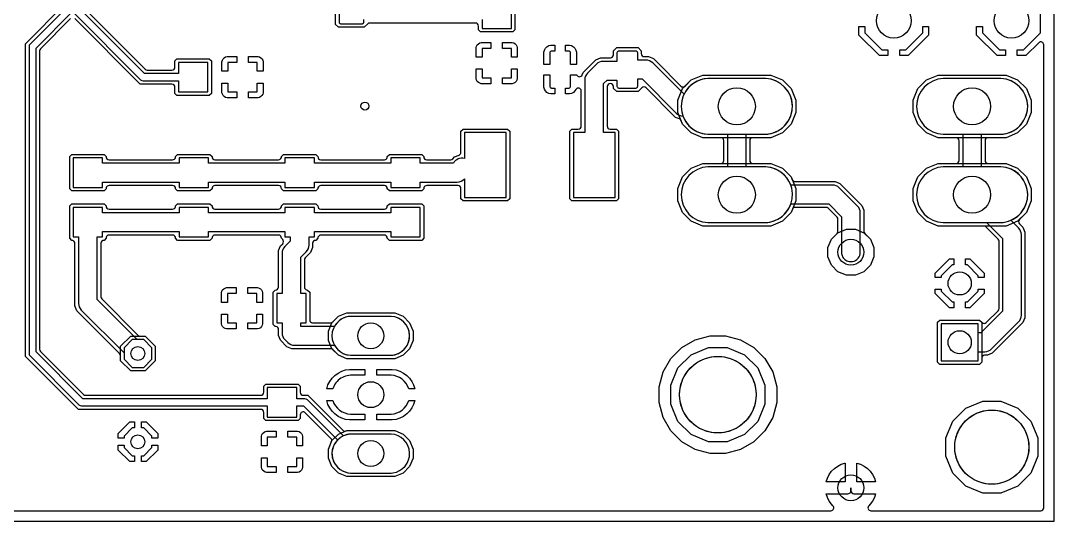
# Model space of a CAD drawing. Header units: millimetres. Extents: x 0.3 to 100, y 0 to 54.6.
# Drawn here: x 55.37 to 100, y 0 to 21.59 of the extents above; entities that cross this region are included whole.
import ezdxf

# ---------------------------------------------------------------- set-up
doc = ezdxf.new("R2010")
doc.units = ezdxf.units.MM

msp = doc.modelspace()

# ---------------------------------------------------------------- linework, layer by layer
at = {"layer": '16_copper'}
msp.add_lwpolyline([(52.061, 0.457), (90.354, 0.457, 0.668185), (90.443, 0.674), (90.384, 0.733), (90.283, 0.873), (90.205, 1.026), (90.152, 1.189), (90.151, 1.191), (91.09, 1.191, 0.282464), (91.203, 1.261), (91.204, 1.262, -0.096011), (91.217, 1.318), (91.217, 1.445), (91.217, 1.445), (91.217, 1.318, 0.414214), (91.344, 1.191), (92.283, 1.191), (92.282, 1.189), (92.229, 1.026), (92.151, 0.873), (92.05, 0.733), (91.991, 0.674, 0.668185), (92.08, 0.457), (99.416, 0.457, 0.414214), (99.543, 0.584), (99.543, 20.551, 0.668179), (99.326, 20.641), (98.771, 20.086), (98.402, 20.086), (98.402, 20.34), (98.666, 20.34), (99.398, 21.072), (99.398, 22.108)], format="xyb", dxfattribs=at)
for points in [[(92.445, 20.086), (91.564, 20.967), (91.564, 21.336), (91.818, 21.336), (91.818, 21.072), (92.55, 20.34), (92.814, 20.34), (92.814, 20.086)], [(93.322, 20.086), (93.322, 20.34), (93.586, 20.34), (94.318, 21.072), (94.318, 21.336), (94.572, 21.336), (94.572, 20.967), (93.691, 20.086)], [(97.525, 20.086), (96.644, 20.967), (96.644, 21.336), (96.898, 21.336), (96.898, 21.072), (97.63, 20.34), (97.894, 20.34), (97.894, 20.086)], [(84.821, 16.543), (84.324, 16.748), (83.943, 17.129), (83.738, 17.626), (83.738, 18.164), (83.943, 18.661), (84.324, 19.042), (84.821, 19.247), (87.759, 19.247), (88.256, 19.042), (88.637, 18.661), (88.842, 18.164), (88.842, 17.626), (88.637, 17.129), (88.256, 16.748), (87.759, 16.543)], [(94.981, 16.543), (94.484, 16.748), (94.103, 17.129), (93.898, 17.626), (93.898, 18.164), (94.103, 18.661), (94.484, 19.042), (94.981, 19.247), (97.919, 19.247), (98.416, 19.042), (98.797, 18.661), (99.002, 18.164), (99.002, 17.626), (98.797, 17.129), (98.416, 16.748), (97.919, 16.543)], [(84.821, 12.733), (84.324, 12.938), (83.943, 13.319), (83.738, 13.816), (83.738, 14.354), (83.943, 14.851), (84.324, 15.232), (84.821, 15.437), (87.759, 15.437), (88.256, 15.232), (88.637, 14.851), (88.842, 14.354), (88.842, 13.816), (88.637, 13.319), (88.256, 12.938), (87.759, 12.733)], [(94.981, 12.733), (94.484, 12.938), (94.103, 13.319), (93.898, 13.816), (93.898, 14.354), (94.103, 14.851), (94.484, 15.232), (94.981, 15.437), (97.919, 15.437), (98.416, 15.232), (98.797, 14.851), (99.002, 14.354), (99.002, 13.816), (98.797, 13.319), (98.416, 12.938), (97.919, 12.733)], [(91.02, 10.614), (90.656, 10.765), (90.377, 11.044), (90.226, 11.408), (90.226, 11.802), (90.377, 12.166), (90.656, 12.445), (91.02, 12.596), (91.414, 12.596), (91.778, 12.445), (92.057, 12.166), (92.208, 11.802), (92.208, 11.408), (92.057, 11.044), (91.778, 10.765), (91.414, 10.614)], [(94.859, 10.51), (94.859, 10.697), (95.476, 11.314), (95.663, 11.314), (95.663, 11.06), (95.582, 11.06), (95.113, 10.591), (95.113, 10.51)], [(96.713, 10.51), (96.713, 10.591), (96.244, 11.06), (96.163, 11.06), (96.163, 11.314), (96.35, 11.314), (96.967, 10.697), (96.967, 10.51)], [(95.476, 9.206), (94.859, 9.823), (94.859, 10.01), (95.113, 10.01), (95.113, 9.929), (95.582, 9.46), (95.663, 9.46), (95.663, 9.206)], [(96.163, 9.46), (96.244, 9.46), (96.713, 9.929), (96.713, 10.01), (96.967, 10.01), (96.967, 9.823), (96.35, 9.206), (96.163, 9.206)], [(69.45, 7.01), (69.086, 7.161), (68.807, 7.44), (68.656, 7.804), (68.656, 8.198), (68.807, 8.562), (69.086, 8.841), (69.45, 8.992), (71.52, 8.992), (71.884, 8.841), (72.163, 8.562), (72.314, 8.198), (72.314, 7.804), (72.163, 7.44), (71.884, 7.161), (71.52, 7.01)], [(95.05, 6.768), (94.961, 6.857), (94.961, 8.583), (95.05, 8.672), (96.776, 8.672), (96.865, 8.583), (96.865, 6.857), (96.776, 6.768)], [(96.713, 8.52), (95.113, 8.52), (95.113, 6.92), (96.713, 6.92)], [(60.117, 6.487), (59.677, 6.927), (59.677, 7.551), (60.117, 7.991), (60.741, 7.991), (61.181, 7.551), (61.181, 6.927), (60.741, 6.487)], [(61.029, 6.99), (61.029, 7.488), (60.678, 7.839), (60.18, 7.839), (59.829, 7.488), (59.829, 6.99), (60.18, 6.639), (60.678, 6.639)], [(85.137, 2.921), (84.491, 3.094), (83.911, 3.428), (83.438, 3.901), (83.104, 4.481), (82.931, 5.127), (82.931, 5.795), (83.104, 6.441), (83.438, 7.021), (83.911, 7.494), (84.491, 7.828), (85.137, 8.001), (85.805, 8.001), (86.451, 7.828), (87.031, 7.494), (87.504, 7.021), (87.838, 6.441), (88.011, 5.795), (88.011, 5.127), (87.838, 4.481), (87.504, 3.901), (87.031, 3.428), (86.451, 3.094), (85.805, 2.921)], [(68.581, 5.715), (68.581, 5.717), (68.635, 5.88), (68.713, 6.033), (68.814, 6.173), (68.935, 6.294), (69.074, 6.395), (69.228, 6.473), (69.391, 6.526), (69.561, 6.553), (70.231, 6.553), (70.231, 6.299), (69.61, 6.299), (69.537, 6.293), (69.465, 6.28), (69.395, 6.261), (69.326, 6.236), (69.259, 6.205), (69.196, 6.169), (69.136, 6.127), (69.08, 6.08), (69.028, 6.028), (68.981, 5.972), (68.939, 5.912), (68.903, 5.848), (68.872, 5.782), (68.847, 5.715)], [(96.906, 1.219), (96.178, 1.521), (95.621, 2.078), (95.319, 2.806), (95.319, 3.594), (95.621, 4.322), (96.178, 4.879), (96.906, 5.181), (97.694, 5.181), (98.422, 4.879), (98.979, 4.322), (99.281, 3.594), (99.281, 2.806), (98.979, 2.078), (98.422, 1.521), (97.694, 1.219)], [(59.575, 3.579), (59.575, 3.783), (60.075, 4.283), (60.279, 4.283), (60.279, 4.029), (60.18, 4.029), (59.829, 3.678), (59.829, 3.579)], [(61.029, 3.579), (61.029, 3.678), (60.678, 4.029), (60.579, 4.029), (60.579, 4.283), (60.783, 4.283), (61.283, 3.783), (61.283, 3.579)], [(69.45, 1.93), (69.086, 2.081), (68.807, 2.36), (68.656, 2.724), (68.656, 3.118), (68.807, 3.482), (69.086, 3.761), (69.45, 3.912), (71.52, 3.912), (71.884, 3.761), (72.163, 3.482), (72.314, 3.118), (72.314, 2.724), (72.163, 2.36), (71.884, 2.081), (71.52, 1.93)], [(60.075, 2.575), (59.575, 3.075), (59.575, 3.279), (59.829, 3.279), (59.829, 3.18), (60.18, 2.829), (60.279, 2.829), (60.279, 2.575)], [(60.579, 2.575), (60.579, 2.829), (60.678, 2.829), (61.029, 3.18), (61.029, 3.279), (61.283, 3.279), (61.283, 3.075), (60.783, 2.575)], [(90.151, 1.699), (90.152, 1.701), (90.205, 1.864), (90.283, 2.017), (90.384, 2.157), (90.505, 2.278), (90.645, 2.379), (90.798, 2.457), (90.961, 2.51), (90.963, 2.511), (90.963, 1.699)], [(91.471, 1.699), (91.471, 2.511), (91.473, 2.51), (91.636, 2.457), (91.789, 2.379), (91.929, 2.278), (92.05, 2.157), (92.151, 2.017), (92.229, 1.864), (92.282, 1.701), (92.283, 1.699)]]:
    msp.add_lwpolyline(points, close=True, dxfattribs=at)
for points in [[(87.631, 16.702, 0.924391), (87.537, 19.095), (85.043, 19.095, 0.961482), (85.043, 16.695), (87.537, 16.695)], [(97.791, 16.702, 0.924391), (97.697, 19.095), (95.203, 19.095, 0.961482), (95.203, 16.695), (97.697, 16.695)], [(87.631, 12.892, 0.924391), (87.537, 15.285), (85.043, 15.285, 0.961482), (85.043, 12.885), (87.537, 12.885)], [(97.791, 12.892, 0.924391), (97.697, 15.285), (95.203, 15.285, 0.961482), (95.203, 12.885), (97.697, 12.885)], [(71.433, 7.169, 0.91633), (71.36, 8.839), (69.61, 8.839, 0.957291), (69.61, 7.163), (71.36, 7.163)], [(72.123, 5.715, 0.314706), (71.36, 6.299), (70.739, 6.299), (70.739, 6.553), (71.409, 6.553), (71.579, 6.526), (71.742, 6.473), (71.896, 6.395), (72.035, 6.294), (72.156, 6.173), (72.257, 6.033), (72.335, 5.88), (72.389, 5.717), (72.389, 5.715)], [(69.561, 4.369), (69.391, 4.396), (69.228, 4.449), (69.074, 4.527), (68.935, 4.628), (68.814, 4.749), (68.713, 4.889), (68.635, 5.042), (68.581, 5.205), (68.581, 5.207), (68.847, 5.207, 0.314704), (69.61, 4.623), (70.231, 4.623), (70.231, 4.369)], [(70.739, 4.369), (70.739, 4.623), (71.36, 4.623, 0.314704), (72.123, 5.207), (72.389, 5.207), (72.389, 5.205), (72.335, 5.042), (72.257, 4.889), (72.156, 4.749), (72.035, 4.628), (71.896, 4.527), (71.742, 4.449), (71.579, 4.396), (71.409, 4.369)], [(71.433, 2.089, 0.91633), (71.36, 3.759), (69.61, 3.759, 0.957291), (69.61, 2.083), (71.36, 2.083)]]:
    msp.add_lwpolyline(points, format="xyb", close=True, dxfattribs=at)
at = {"layer": '1_copper'}
for points in [[(76.71, 22.593), (76.71, 21.197), (76.621, 21.107), (75.225, 21.107), (75.136, 21.197), (75.136, 21.361, 0.414214), (75.009, 21.488), (70.439, 21.488, 0.198912), (70.35, 21.451), (70.204, 21.306), (69.094, 21.306), (68.967, 21.433), (68.967, 22.133)], [(52.061, 0.457), (90.354, 0.457, 0.668185), (90.443, 0.674), (90.384, 0.733), (90.283, 0.873), (90.205, 1.026), (90.152, 1.189), (90.151, 1.191), (91.09, 1.191, 0.282464), (91.203, 1.261), (91.204, 1.262, -0.096011), (91.217, 1.318), (91.217, 1.445), (91.217, 1.445), (91.217, 1.318, 0.414214), (91.344, 1.191), (92.283, 1.191), (92.282, 1.189), (92.229, 1.026), (92.151, 0.873), (92.05, 0.733), (91.991, 0.674, 0.668185), (92.08, 0.457), (99.416, 0.457, 0.414214), (99.543, 0.584), (99.543, 20.551, 0.668179), (99.326, 20.641), (98.771, 20.086), (98.402, 20.086), (98.402, 20.34), (98.666, 20.34), (99.398, 21.072), (99.398, 22.108)], [(57.52, 21.679), (56.222, 20.381, 0.198912), (56.185, 20.291), (56.185, 7.418, 0.198912), (56.222, 7.328), (58.077, 5.473, 0.198912), (58.167, 5.436), (65.738, 5.436, 0.414214), (65.865, 5.563), (65.865, 5.829), (65.954, 5.918), (67.35, 5.918), (67.439, 5.829), (67.439, 5.563, 0.414214), (67.566, 5.436), (67.766, 5.436), (69.277, 3.925, 0.234649), (69.384, 3.889), (69.392, 3.891, 0.103876), (69.45, 3.912), (71.52, 3.912), (71.884, 3.761), (72.163, 3.482), (72.314, 3.118), (72.314, 2.724), (72.163, 2.36), (71.884, 2.081), (71.52, 1.93), (69.45, 1.93), (69.086, 2.081), (68.807, 2.36), (68.656, 2.724), (68.656, 3.118), (68.789, 3.44, 0.303346), (68.762, 3.578), (67.656, 4.684, 0.668179), (67.439, 4.594), (67.439, 4.433), (67.35, 4.343), (65.954, 4.343), (65.865, 4.433), (65.865, 4.699, 0.414214), (65.738, 4.826), (57.862, 4.826), (55.575, 7.113), (55.575, 20.596), (57.293, 22.314, 0.198912)], [(57.483, 22.288), (55.772, 20.578, 0.198912), (55.728, 20.47), (55.728, 7.239, 0.198912), (55.772, 7.131), (57.88, 5.023, 0.198912), (57.988, 4.978), (66.017, 4.978), (66.017, 4.496), (67.287, 4.496), (67.287, 4.978), (67.577, 4.978), (69.048, 3.508, 0.648814), (69.61, 2.083), (71.36, 2.083), (71.433, 2.089, 0.91633), (71.36, 3.759), (69.61, 3.759, 0.095479), (69.302, 3.685), (67.748, 5.239, 0.198912), (67.64, 5.283), (67.287, 5.283), (67.287, 5.766), (66.017, 5.766), (66.017, 5.283), (58.051, 5.283), (56.032, 7.302), (56.032, 20.407), (57.61, 21.984), (60.547, 19.046, 0.198912), (60.655, 19.002), (62.179, 19.002), (62.179, 18.519), (63.449, 18.519), (63.449, 19.789), (62.179, 19.789), (62.179, 19.306), (60.718, 19.306), (57.787, 22.237)], [(57.977, 22.263), (60.744, 19.496, 0.198912), (60.834, 19.459), (61.9, 19.459, 0.414214), (62.027, 19.586), (62.027, 19.852), (62.116, 19.941), (63.512, 19.941), (63.602, 19.852), (63.602, 18.456), (63.512, 18.367), (62.116, 18.367), (62.027, 18.456), (62.027, 18.722, 0.414214), (61.9, 18.849), (60.529, 18.849), (57.699, 21.679, 0.414214)]]:
    msp.add_lwpolyline(points, format="xyb", dxfattribs=at)
for points in [[(75.288, 21.641), (75.288, 21.26), (76.558, 21.26), (76.558, 22.53)], [(69.119, 22.052), (69.119, 21.514), (69.123, 21.498), (69.132, 21.483), (69.144, 21.471), (69.159, 21.462), (69.175, 21.458), (70.123, 21.458), (70.139, 21.462), (70.154, 21.471), (70.166, 21.483), (70.175, 21.498), (70.179, 21.514), (70.179, 21.641)]]:
    msp.add_lwpolyline(points, dxfattribs=at)
for points in [[(92.445, 20.086), (91.564, 20.967), (91.564, 21.336), (91.818, 21.336), (91.818, 21.072), (92.55, 20.34), (92.814, 20.34), (92.814, 20.086)], [(93.322, 20.086), (93.322, 20.34), (93.586, 20.34), (94.318, 21.072), (94.318, 21.336), (94.572, 21.336), (94.572, 20.967), (93.691, 20.086)], [(97.525, 20.086), (96.644, 20.967), (96.644, 21.336), (96.898, 21.336), (96.898, 21.072), (97.63, 20.34), (97.894, 20.34), (97.894, 20.086)], [(75.034, 20.015), (75.034, 20.43), (75.051, 20.494), (75.085, 20.552), (75.132, 20.599), (75.19, 20.633), (75.255, 20.65), (75.669, 20.65), (75.669, 20.396), (75.288, 20.396), (75.288, 20.015)], [(76.558, 20.015), (76.558, 20.396), (76.177, 20.396), (76.177, 20.65), (76.591, 20.65), (76.656, 20.633), (76.714, 20.599), (76.761, 20.552), (76.795, 20.494), (76.812, 20.43), (76.812, 20.015)], [(77.96, 19.708), (77.96, 20.238), (77.983, 20.326), (78.029, 20.404), (78.093, 20.468), (78.171, 20.514), (78.259, 20.537), (78.439, 20.537), (78.439, 20.283), (78.292, 20.283), (78.269, 20.277), (78.249, 20.265), (78.232, 20.248), (78.22, 20.228), (78.214, 20.205), (78.214, 19.708)], [(79.114, 19.708), (79.114, 20.205), (79.108, 20.228), (79.096, 20.248), (79.079, 20.265), (79.059, 20.277), (79.036, 20.283), (78.889, 20.283), (78.889, 20.537), (79.069, 20.537), (79.157, 20.514), (79.235, 20.468), (79.299, 20.404), (79.345, 20.326), (79.368, 20.238), (79.368, 19.708)], [(64.059, 19.408), (64.059, 19.822), (64.076, 19.887), (64.11, 19.945), (64.157, 19.992), (64.215, 20.026), (64.279, 20.043), (64.694, 20.043), (64.694, 19.789), (64.313, 19.789), (64.313, 19.408)], [(65.583, 19.408), (65.583, 19.789), (65.202, 19.789), (65.202, 20.043), (65.616, 20.043), (65.681, 20.026), (65.739, 19.992), (65.786, 19.945), (65.819, 19.887), (65.837, 19.822), (65.837, 19.408)], [(75.255, 18.872), (75.19, 18.89), (75.132, 18.923), (75.085, 18.97), (75.051, 19.028), (75.034, 19.093), (75.034, 19.507), (75.288, 19.507), (75.288, 19.126), (75.669, 19.126), (75.669, 18.872)], [(76.177, 19.126), (76.558, 19.126), (76.558, 19.507), (76.812, 19.507), (76.812, 19.093), (76.795, 19.028), (76.761, 18.97), (76.714, 18.923), (76.656, 18.89), (76.591, 18.872), (76.177, 18.872)], [(78.259, 18.429), (78.171, 18.452), (78.093, 18.498), (78.029, 18.562), (77.983, 18.64), (77.96, 18.728), (77.96, 19.258), (78.214, 19.258), (78.214, 18.761), (78.22, 18.738), (78.232, 18.718), (78.249, 18.701), (78.269, 18.689), (78.292, 18.683), (78.439, 18.683), (78.439, 18.429)], [(64.279, 18.265), (64.215, 18.282), (64.157, 18.316), (64.11, 18.363), (64.076, 18.421), (64.059, 18.486), (64.059, 18.9), (64.313, 18.9), (64.313, 18.519), (64.694, 18.519), (64.694, 18.265)], [(65.202, 18.265), (65.202, 18.519), (65.583, 18.519), (65.583, 18.9), (65.837, 18.9), (65.837, 18.486), (65.819, 18.421), (65.786, 18.363), (65.739, 18.316), (65.681, 18.282), (65.616, 18.265)], [(94.859, 10.51), (94.859, 10.697), (95.476, 11.314), (95.663, 11.314), (95.663, 11.06), (95.582, 11.06), (95.113, 10.591), (95.113, 10.51)], [(96.713, 10.51), (96.713, 10.591), (96.244, 11.06), (96.163, 11.06), (96.163, 11.314), (96.35, 11.314), (96.967, 10.697), (96.967, 10.51)], [(64.037, 9.442), (64.037, 9.856), (64.055, 9.921), (64.088, 9.979), (64.135, 10.026), (64.193, 10.06), (64.258, 10.077), (64.672, 10.077), (64.672, 9.823), (64.291, 9.823), (64.291, 9.442)], [(65.561, 9.442), (65.561, 9.823), (65.18, 9.823), (65.18, 10.077), (65.595, 10.077), (65.659, 10.06), (65.717, 10.026), (65.764, 9.979), (65.798, 9.921), (65.815, 9.856), (65.815, 9.442)], [(95.476, 9.206), (94.859, 9.823), (94.859, 10.01), (95.113, 10.01), (95.113, 9.929), (95.582, 9.46), (95.663, 9.46), (95.663, 9.206)], [(96.163, 9.46), (96.244, 9.46), (96.713, 9.929), (96.713, 10.01), (96.967, 10.01), (96.967, 9.823), (96.35, 9.206), (96.163, 9.206)], [(64.258, 8.299), (64.193, 8.316), (64.135, 8.35), (64.088, 8.397), (64.055, 8.455), (64.037, 8.52), (64.037, 8.934), (64.291, 8.934), (64.291, 8.553), (64.672, 8.553), (64.672, 8.299)], [(65.18, 8.299), (65.18, 8.553), (65.561, 8.553), (65.561, 8.934), (65.815, 8.934), (65.815, 8.52), (65.798, 8.455), (65.764, 8.397), (65.717, 8.35), (65.659, 8.316), (65.595, 8.299)], [(85.067, 3.429), (84.32, 3.738), (83.748, 4.31), (83.439, 5.057), (83.439, 5.865), (83.748, 6.612), (84.32, 7.184), (85.067, 7.493), (85.875, 7.493), (86.622, 7.184), (87.194, 6.612), (87.503, 5.865), (87.503, 5.057), (87.194, 4.31), (86.622, 3.738), (85.875, 3.429)], [(68.581, 5.715), (68.581, 5.717), (68.635, 5.88), (68.713, 6.033), (68.814, 6.173), (68.935, 6.294), (69.074, 6.395), (69.228, 6.473), (69.391, 6.526), (69.561, 6.553), (70.231, 6.553), (70.231, 6.299), (69.61, 6.299), (69.537, 6.293), (69.465, 6.28), (69.395, 6.261), (69.326, 6.236), (69.259, 6.205), (69.196, 6.169), (69.136, 6.127), (69.08, 6.08), (69.028, 6.028), (68.981, 5.972), (68.939, 5.912), (68.903, 5.848), (68.872, 5.782), (68.847, 5.715)], [(96.906, 1.219), (96.178, 1.521), (95.621, 2.078), (95.319, 2.806), (95.319, 3.594), (95.621, 4.322), (96.178, 4.879), (96.906, 5.181), (97.694, 5.181), (98.422, 4.879), (98.979, 4.322), (99.281, 3.594), (99.281, 2.806), (98.979, 2.078), (98.422, 1.521), (97.694, 1.219)], [(59.575, 3.579), (59.575, 3.783), (60.075, 4.283), (60.279, 4.283), (60.279, 4.029), (60.18, 4.029), (59.829, 3.678), (59.829, 3.579)], [(61.029, 3.579), (61.029, 3.678), (60.678, 4.029), (60.579, 4.029), (60.579, 4.283), (60.783, 4.283), (61.283, 3.783), (61.283, 3.579)], [(65.763, 3.251), (65.763, 3.666), (65.78, 3.73), (65.814, 3.788), (65.861, 3.835), (65.919, 3.869), (65.984, 3.886), (66.398, 3.886), (66.398, 3.632), (66.017, 3.632), (66.017, 3.251)], [(67.287, 3.251), (67.287, 3.632), (66.906, 3.632), (66.906, 3.886), (67.32, 3.886), (67.385, 3.869), (67.443, 3.835), (67.49, 3.788), (67.524, 3.73), (67.541, 3.666), (67.541, 3.251)], [(60.075, 2.575), (59.575, 3.075), (59.575, 3.279), (59.829, 3.279), (59.829, 3.18), (60.18, 2.829), (60.279, 2.829), (60.279, 2.575)], [(60.579, 2.575), (60.579, 2.829), (60.678, 2.829), (61.029, 3.18), (61.029, 3.279), (61.283, 3.279), (61.283, 3.075), (60.783, 2.575)], [(65.984, 2.108), (65.919, 2.126), (65.861, 2.159), (65.814, 2.206), (65.78, 2.264), (65.763, 2.329), (65.763, 2.743), (66.017, 2.743), (66.017, 2.362), (66.398, 2.362), (66.398, 2.108)], [(66.906, 2.108), (66.906, 2.362), (67.287, 2.362), (67.287, 2.743), (67.541, 2.743), (67.541, 2.329), (67.524, 2.264), (67.49, 2.206), (67.443, 2.159), (67.385, 2.126), (67.32, 2.108)], [(90.151, 1.699), (90.152, 1.701), (90.205, 1.864), (90.283, 2.017), (90.384, 2.157), (90.505, 2.278), (90.645, 2.379), (90.798, 2.457), (90.961, 2.51), (90.963, 2.511), (90.963, 1.699)], [(91.471, 1.699), (91.471, 2.511), (91.473, 2.51), (91.636, 2.457), (91.789, 2.379), (91.929, 2.278), (92.05, 2.157), (92.151, 2.017), (92.229, 1.864), (92.282, 1.701), (92.283, 1.699)]]:
    msp.add_lwpolyline(points, close=True, dxfattribs=at)
for points in [[(91.02, 10.614), (90.656, 10.765), (90.377, 11.044), (90.226, 11.408), (90.226, 11.802), (90.377, 12.166), (90.621, 12.41, 0.198912), (90.658, 12.5), (90.658, 13.02, 0.198912), (90.621, 13.11), (90.23, 13.501, 0.198912), (90.14, 13.538), (88.812, 13.538, 0.30335), (88.695, 13.46), (88.637, 13.319), (88.256, 12.938), (87.759, 12.733), (84.821, 12.733), (84.324, 12.938), (83.943, 13.319), (83.738, 13.816), (83.738, 14.354), (83.943, 14.851), (84.324, 15.232), (84.821, 15.437), (85.604, 15.437, 0.414214), (85.731, 15.564), (85.731, 16.416, 0.414214), (85.604, 16.543), (84.821, 16.543), (84.324, 16.748), (83.943, 17.129), (83.88, 17.283, 0.198918), (83.811, 17.351), (83.642, 17.421), (82.369, 18.695, 0.414214), (82.189, 18.695), (82.024, 18.531), (81.104, 18.531), (80.962, 18.673), (80.962, 18.745, 1), (80.69, 18.745), (80.69, 17.045, 0.414214), (80.817, 16.918), (81.094, 16.918), (81.183, 16.829), (81.183, 13.903), (81.094, 13.814), (79.168, 13.814), (79.079, 13.903), (79.079, 16.829), (79.168, 16.918), (79.445, 16.918, 0.414214), (79.572, 17.045), (79.572, 18.561, 0.767339), (79.335, 18.624), (79.299, 18.562), (79.235, 18.498), (79.157, 18.452), (79.069, 18.429), (78.889, 18.429), (78.889, 18.683), (79.036, 18.683), (79.059, 18.689), (79.079, 18.701), (79.096, 18.718), (79.108, 18.738), (79.114, 18.761), (79.114, 19.258), (79.376, 19.258, 0.685857), (79.612, 19.252), (79.657, 19.361), (80.201, 19.905), (80.407, 19.99), (80.835, 19.99, 0.414214), (80.962, 20.117), (80.962, 20.293), (81.104, 20.435), (82.024, 20.435), (82.166, 20.293), (82.166, 20.169, 0.414214), (82.293, 20.042), (82.482, 20.042), (82.688, 19.957), (82.863, 19.782), (83.874, 18.771, 0.414214), (84.053, 18.771), (84.324, 19.042), (84.821, 19.247), (87.759, 19.247), (88.256, 19.042), (88.637, 18.661), (88.842, 18.164), (88.842, 17.626), (88.637, 17.129), (88.256, 16.748), (87.759, 16.543), (86.976, 16.543, 0.414214), (86.849, 16.416), (86.849, 15.564, 0.414214), (86.976, 15.437), (87.759, 15.437), (88.256, 15.232), (88.637, 14.851), (88.685, 14.734, 0.30335), (88.802, 14.656), (90.535, 14.656), (90.741, 14.571), (91.691, 13.621), (91.776, 13.415), (91.776, 12.5, 0.198912), (91.813, 12.41), (92.057, 12.166), (92.208, 11.802), (92.208, 11.408), (92.057, 11.044), (91.778, 10.765), (91.414, 10.614)], [(91.284, 11.204, 0.366487), (91.623, 11.605), (91.623, 13.304, 0.198912), (91.504, 13.591), (90.711, 14.384, 0.198912), (90.424, 14.503), (88.616, 14.503, 0.302673), (87.537, 15.285), (86.696, 15.285), (86.696, 16.695), (87.537, 16.695, 0.961482), (87.537, 19.095), (85.043, 19.095, 0.276762), (84.01, 18.419), (82.658, 19.77, 0.198912), (82.371, 19.889), (82.014, 19.889), (82.014, 20.205), (82.008, 20.228), (81.996, 20.248), (81.979, 20.265), (81.959, 20.277), (81.936, 20.283), (81.192, 20.283), (81.169, 20.277), (81.149, 20.265), (81.132, 20.248), (81.12, 20.228), (81.114, 20.205), (81.114, 19.837), (80.518, 19.837, 0.198912), (80.231, 19.718), (79.844, 19.331, 0.198912), (79.725, 19.044), (79.725, 16.766), (79.231, 16.766), (79.231, 13.966), (81.031, 13.966), (81.031, 16.766), (80.537, 16.766), (80.537, 18.876), (80.686, 19.025), (81.114, 19.025), (81.114, 18.761), (81.12, 18.738), (81.132, 18.718), (81.149, 18.701), (81.169, 18.689), (81.192, 18.683), (81.936, 18.683), (81.959, 18.689), (81.979, 18.701), (81.996, 18.718), (82.008, 18.738), (82.014, 18.761), (82.014, 19.077), (82.203, 19.077), (83.672, 17.608, 0.201604), (83.963, 17.479), (83.999, 17.392, 0.28203), (85.043, 16.695), (85.884, 16.695), (85.884, 15.285), (85.043, 15.285, 0.961482), (85.043, 12.885), (87.537, 12.885, 0.308435), (88.624, 13.691), (90.256, 13.691), (90.811, 13.136), (90.811, 11.605), (90.814, 11.555), (90.823, 11.505), (90.838, 11.457), (90.86, 11.412), (90.886, 11.369), (90.918, 11.33), (90.954, 11.295), (90.995, 11.265), (91.039, 11.24), (91.085, 11.221), (91.134, 11.207), (91.184, 11.2), (91.234, 11.199)], [(95.05, 6.768), (94.961, 6.857), (94.961, 8.583), (95.05, 8.672), (96.776, 8.672), (96.88, 8.569, 0.414214), (97.059, 8.569), (97.575, 9.084, 0.198912), (97.612, 9.174), (97.612, 12.08, 0.198912), (97.575, 12.17), (97.049, 12.695, 0.198912), (96.96, 12.733), (94.981, 12.733), (94.484, 12.938), (94.103, 13.319), (93.898, 13.816), (93.898, 14.354), (94.103, 14.851), (94.484, 15.232), (94.981, 15.437), (95.764, 15.437, 0.414214), (95.891, 15.564), (95.891, 16.416, 0.414214), (95.764, 16.543), (94.981, 16.543), (94.484, 16.748), (94.103, 17.129), (93.898, 17.626), (93.898, 18.164), (94.103, 18.661), (94.484, 19.042), (94.981, 19.247), (97.919, 19.247), (98.416, 19.042), (98.797, 18.661), (99.002, 18.164), (99.002, 17.626), (98.797, 17.129), (98.416, 16.748), (97.919, 16.543), (97.136, 16.543, 0.414214), (97.009, 16.416), (97.009, 15.564, 0.414214), (97.136, 15.437), (97.919, 15.437), (98.416, 15.232), (98.797, 14.851), (99.002, 14.354), (99.002, 13.816), (98.797, 13.319), (98.491, 13.014, 0.414214), (98.491, 12.834), (98.645, 12.681), (98.73, 12.475), (98.73, 8.779), (98.645, 8.573), (97.318, 7.246), (97.112, 7.161), (96.992, 7.161, 0.414214), (96.865, 7.034), (96.865, 6.857), (96.776, 6.768)], [(96.713, 7.314), (97.001, 7.314, 0.198912), (97.288, 7.433), (98.458, 8.603, 0.198912), (98.577, 8.89), (98.577, 12.364, 0.198912), (98.458, 12.651), (98.126, 12.983, 0.798052), (97.697, 15.285), (96.856, 15.285), (96.856, 16.695), (97.697, 16.695, 0.961482), (97.697, 19.095), (95.203, 19.095, 0.961482), (95.203, 16.695), (96.044, 16.695), (96.044, 15.285), (95.203, 15.285, 0.961482), (95.203, 12.885), (97.075, 12.885), (97.765, 12.196), (97.765, 9.058), (96.833, 8.126), (96.713, 8.126), (96.713, 8.52), (95.113, 8.52), (95.113, 6.92), (96.713, 6.92)], [(74.468, 13.814), (74.379, 13.903), (74.379, 14.351, 0.414214), (74.252, 14.478), (72.9, 14.478, 0.3458), (72.777, 14.381), (72.773, 14.353, 0.023374), (72.773, 14.339), (72.684, 14.249), (71.288, 14.249), (71.199, 14.339, 0.442849), (71.072, 14.478), (68.328, 14.478, 0.3458), (68.205, 14.381), (68.201, 14.353, 0.023374), (68.201, 14.339), (68.112, 14.249), (66.716, 14.249), (66.627, 14.339, 0.442849), (66.5, 14.478), (63.756, 14.478, 0.3458), (63.633, 14.381), (63.629, 14.353, 0.023374), (63.629, 14.339), (63.54, 14.249), (62.144, 14.249), (62.055, 14.339, 0.442849), (61.928, 14.478), (59.184, 14.478, 0.3458), (59.061, 14.381), (59.057, 14.353, 0.023374), (59.057, 14.339), (58.968, 14.249), (57.572, 14.249), (57.483, 14.339), (57.483, 15.735), (57.572, 15.824), (58.968, 15.824), (59.057, 15.735, 0.442849), (59.184, 15.596), (61.928, 15.596, 0.3458), (62.051, 15.693), (62.055, 15.72, 0.023374), (62.055, 15.735), (62.144, 15.824), (63.54, 15.824), (63.629, 15.735, 0.442849), (63.756, 15.596), (66.5, 15.596, 0.3458), (66.623, 15.693), (66.627, 15.72, 0.023374), (66.627, 15.735), (66.716, 15.824), (68.112, 15.824), (68.201, 15.735, 0.442849), (68.328, 15.596), (71.072, 15.596, 0.3458), (71.195, 15.693), (71.199, 15.72, 0.023374), (71.199, 15.735), (71.288, 15.824), (72.684, 15.824), (72.773, 15.735, 0.442849), (72.9, 15.596), (73.935, 15.596, 0.198912), (74.025, 15.633), (74.105, 15.714), (74.3, 15.794, 0.30335), (74.379, 15.912), (74.379, 16.829), (74.468, 16.918), (76.394, 16.918), (76.483, 16.829), (76.483, 13.903), (76.394, 13.814)], [(76.331, 16.766), (74.531, 16.766), (74.531, 15.646, 0.345982), (74.05, 15.443), (72.621, 15.443), (72.621, 15.672), (71.351, 15.672), (71.351, 15.443), (68.049, 15.443), (68.049, 15.672), (66.779, 15.672), (66.779, 15.443), (63.477, 15.443), (63.477, 15.672), (62.207, 15.672), (62.207, 15.443), (58.905, 15.443), (58.905, 15.672), (57.635, 15.672), (57.635, 14.402), (58.905, 14.402), (58.905, 14.63), (62.207, 14.63), (62.207, 14.402), (63.477, 14.402), (63.477, 14.63), (66.779, 14.63), (66.779, 14.402), (68.049, 14.402), (68.049, 14.63), (71.351, 14.63), (71.351, 14.402), (72.621, 14.402), (72.621, 14.63), (74.219, 14.63, 0.221414), (74.531, 14.774), (74.531, 13.966), (76.331, 13.966)], [(60.117, 6.487), (59.677, 6.927), (59.677, 7.149, 0.198912), (59.639, 7.238), (57.796, 9.081), (57.711, 9.287), (57.711, 11.989, 0.3458), (57.614, 12.112), (57.586, 12.116, 0.023374), (57.572, 12.116), (57.483, 12.205), (57.483, 13.601), (57.572, 13.691), (58.968, 13.691), (59.057, 13.601, 0.442849), (59.184, 13.462), (61.928, 13.462, 0.3458), (62.051, 13.559), (62.055, 13.587, 0.023374), (62.055, 13.601), (62.144, 13.691), (63.54, 13.691), (63.629, 13.601, 0.442849), (63.756, 13.462), (66.5, 13.462, 0.3458), (66.623, 13.559), (66.627, 13.587, 0.023374), (66.627, 13.601), (66.716, 13.691), (68.112, 13.691), (68.201, 13.601, 0.442849), (68.328, 13.462), (71.072, 13.462, 0.3458), (71.195, 13.559), (71.199, 13.587, 0.023374), (71.199, 13.601), (71.288, 13.691), (72.684, 13.691), (72.773, 13.601), (72.773, 12.205), (72.684, 12.116), (71.288, 12.116), (71.199, 12.205, 0.442849), (71.072, 12.344), (68.328, 12.344, 0.3458), (68.205, 12.247), (68.201, 12.22, 0.023374), (68.201, 12.205), (68.112, 12.116, 0.442849), (67.973, 11.989), (67.973, 11.804), (67.888, 11.598), (67.656, 11.367, 0.198912), (67.619, 11.277), (67.619, 10.102, 0.3458), (67.716, 9.979), (67.743, 9.975, 0.023374), (67.758, 9.975), (67.847, 9.886), (67.847, 8.687, 0.414214), (67.974, 8.56), (68.752, 8.56, 0.198912), (68.842, 8.597), (69.086, 8.841), (69.45, 8.992), (71.52, 8.992), (71.884, 8.841), (72.163, 8.562), (72.314, 8.198), (72.314, 7.804), (72.163, 7.44), (71.884, 7.161), (71.52, 7.01), (69.45, 7.01), (69.086, 7.161), (68.842, 7.405, 0.198912), (68.752, 7.442), (67.072, 7.442), (66.866, 7.527), (66.586, 7.808), (66.501, 8.013), (66.501, 8.274, 0.3458), (66.404, 8.397), (66.376, 8.401, 0.023374), (66.362, 8.401), (66.272, 8.49), (66.272, 9.886), (66.362, 9.975, 0.442849), (66.501, 10.102), (66.501, 11.672), (66.586, 11.877), (66.68, 11.972, 0.414224), (66.68, 12.151), (66.627, 12.205, 0.442856), (66.5, 12.344), (63.756, 12.344, 0.3458), (63.633, 12.247), (63.629, 12.22, 0.023374), (63.629, 12.205), (63.54, 12.116), (62.144, 12.116), (62.055, 12.205, 0.442849), (61.928, 12.344), (59.184, 12.344, 0.3458), (59.061, 12.247), (59.057, 12.22, 0.023374), (59.057, 12.205), (58.968, 12.116, 0.442849), (58.829, 11.989), (58.829, 9.682, 0.198912), (58.866, 9.592), (60.43, 8.029, 0.198912), (60.519, 7.991), (60.741, 7.991), (61.181, 7.551), (61.181, 6.927), (60.741, 6.487)], [(61.029, 6.99), (61.029, 7.488), (60.678, 7.839), (60.404, 7.839), (58.676, 9.566), (58.676, 12.268), (58.905, 12.268), (58.905, 12.497), (62.207, 12.497), (62.207, 12.268), (63.477, 12.268), (63.477, 12.497), (66.779, 12.497), (66.779, 12.268), (67.008, 12.268), (67.008, 12.083), (66.772, 11.848, 0.198912), (66.653, 11.561), (66.653, 9.823), (66.425, 9.823), (66.425, 8.553), (66.653, 8.553), (66.653, 8.124, 0.198912), (66.772, 7.837), (66.896, 7.714, 0.198912), (67.183, 7.595), (68.914, 7.595, 0.260957), (69.61, 7.163), (71.36, 7.163, 0.957291), (71.36, 8.839), (69.61, 8.839, 0.260957), (68.914, 8.407), (67.466, 8.407), (67.466, 8.553), (67.695, 8.553), (67.695, 9.823), (67.466, 9.823), (67.466, 11.392), (67.701, 11.628, 0.198912), (67.82, 11.915), (67.82, 12.268), (68.049, 12.268), (68.049, 12.497), (71.351, 12.497), (71.351, 12.268), (72.621, 12.268), (72.621, 13.538), (71.351, 13.538), (71.351, 13.31), (68.049, 13.31), (68.049, 13.538), (66.779, 13.538), (66.779, 13.31), (63.477, 13.31), (63.477, 13.538), (62.207, 13.538), (62.207, 13.31), (58.905, 13.31), (58.905, 13.538), (57.635, 13.538), (57.635, 12.268), (57.864, 12.268), (57.864, 9.398, 0.198912), (57.983, 9.111), (59.829, 7.264), (59.829, 6.99), (60.18, 6.639), (60.678, 6.639)], [(72.123, 5.715, 0.314706), (71.36, 6.299), (70.739, 6.299), (70.739, 6.553), (71.409, 6.553), (71.579, 6.526), (71.742, 6.473), (71.896, 6.395), (72.035, 6.294), (72.156, 6.173), (72.257, 6.033), (72.335, 5.88), (72.389, 5.717), (72.389, 5.715)], [(69.561, 4.369), (69.391, 4.396), (69.228, 4.449), (69.074, 4.527), (68.935, 4.628), (68.814, 4.749), (68.713, 4.889), (68.635, 5.042), (68.581, 5.205), (68.581, 5.207), (68.847, 5.207, 0.314704), (69.61, 4.623), (70.231, 4.623), (70.231, 4.369)], [(70.739, 4.369), (70.739, 4.623), (71.36, 4.623, 0.314704), (72.123, 5.207), (72.389, 5.207), (72.389, 5.205), (72.335, 5.042), (72.257, 4.889), (72.156, 4.749), (72.035, 4.628), (71.896, 4.527), (71.742, 4.449), (71.579, 4.396), (71.409, 4.369)]]:
    msp.add_lwpolyline(points, format="xyb", close=True, dxfattribs=at)
at = {"layer": 'drills_NPTH'}
for centre, radius in [((85.471, 5.461), 1.651), ((97.3, 3.2), 1.6)]:
    msp.add_circle(centre, radius, dxfattribs=at)
at = {"layer": 'drills_PTH'}
for centre, radius in [((93.068, 21.59), 0.75), ((98.148, 21.59), 0.75), ((86.29, 17.895), 0.8), ((96.45, 17.895), 0.8), ((86.29, 14.085), 0.8), ((96.45, 14.085), 0.8), ((91.217, 11.605), 0.559), ((95.913, 10.26), 0.5), ((70.485, 8.001), 0.559), ((95.913, 7.72), 0.5), ((60.429, 7.239), 0.3), ((70.485, 5.461), 0.559), ((60.429, 3.429), 0.3), ((70.485, 2.921), 0.559), ((91.217, 1.445), 0.559)]:
    msp.add_circle(centre, radius, dxfattribs=at)
at = {"layer": 'drills_via_1_16'}
msp.add_circle((70.231, 17.907), 0.175, dxfattribs=at)
at = {"layer": 'holes'}
for points in [[(85.417, 3.81), (85.309, 3.817), (85.202, 3.831), (85.096, 3.852), (84.991, 3.88), (84.889, 3.915), (84.789, 3.956), (84.692, 4.004), (84.599, 4.058), (84.509, 4.118), (84.423, 4.184), (84.342, 4.255), (84.265, 4.332), (84.194, 4.413), (84.128, 4.499), (84.068, 4.589), (84.014, 4.682), (83.966, 4.779), (83.925, 4.879), (83.89, 4.981), (83.862, 5.086), (83.841, 5.192), (83.827, 5.299), (83.82, 5.407), (83.82, 5.515), (83.827, 5.623), (83.841, 5.73), (83.862, 5.836), (83.89, 5.941), (83.925, 6.043), (83.966, 6.143), (84.014, 6.24), (84.068, 6.333), (84.128, 6.423), (84.194, 6.509), (84.265, 6.59), (84.342, 6.667), (84.423, 6.738), (84.509, 6.804), (84.599, 6.864), (84.692, 6.918), (84.789, 6.966), (84.889, 7.007), (84.991, 7.042), (85.096, 7.07), (85.202, 7.091), (85.309, 7.105), (85.417, 7.112), (85.525, 7.112), (85.633, 7.105), (85.74, 7.091), (85.846, 7.07), (85.951, 7.042), (86.053, 7.007), (86.153, 6.966), (86.25, 6.918), (86.343, 6.864), (86.433, 6.804), (86.519, 6.738), (86.6, 6.667), (86.677, 6.59), (86.748, 6.509), (86.814, 6.423), (86.874, 6.333), (86.928, 6.24), (86.976, 6.143), (87.017, 6.043), (87.052, 5.941), (87.08, 5.836), (87.101, 5.73), (87.115, 5.623), (87.122, 5.515), (87.122, 5.407), (87.115, 5.299), (87.101, 5.192), (87.08, 5.086), (87.052, 4.981), (87.017, 4.879), (86.976, 4.779), (86.928, 4.682), (86.874, 4.589), (86.814, 4.499), (86.748, 4.413), (86.677, 4.332), (86.6, 4.255), (86.519, 4.184), (86.433, 4.118), (86.343, 4.058), (86.25, 4.004), (86.153, 3.956), (86.053, 3.915), (85.951, 3.88), (85.846, 3.852), (85.74, 3.831), (85.633, 3.817), (85.525, 3.81), (85.417, 3.81)], [(98.9, 3.148), (98.893, 3.043), (98.879, 2.939), (98.859, 2.836), (98.832, 2.735), (98.798, 2.636), (98.758, 2.539), (98.712, 2.445), (98.659, 2.355), (98.601, 2.268), (98.537, 2.184), (98.468, 2.106), (98.394, 2.032), (98.316, 1.963), (98.232, 1.899), (98.145, 1.841), (98.055, 1.788), (97.961, 1.742), (97.864, 1.702), (97.765, 1.668), (97.664, 1.641), (97.561, 1.621), (97.457, 1.607), (97.352, 1.6), (97.248, 1.6), (97.143, 1.607), (97.039, 1.621), (96.936, 1.641), (96.835, 1.668), (96.736, 1.702), (96.639, 1.742), (96.545, 1.788), (96.455, 1.841), (96.368, 1.899), (96.284, 1.963), (96.206, 2.032), (96.132, 2.106), (96.063, 2.184), (95.999, 2.268), (95.941, 2.355), (95.888, 2.445), (95.842, 2.539), (95.802, 2.636), (95.768, 2.735), (95.741, 2.836), (95.721, 2.939), (95.707, 3.043), (95.7, 3.148), (95.7, 3.252), (95.707, 3.357), (95.721, 3.461), (95.741, 3.564), (95.768, 3.665), (95.802, 3.764), (95.842, 3.861), (95.888, 3.955), (95.941, 4.045), (95.999, 4.132), (96.063, 4.216), (96.132, 4.294), (96.206, 4.368), (96.284, 4.437), (96.368, 4.501), (96.455, 4.559), (96.545, 4.612), (96.639, 4.658), (96.736, 4.698), (96.835, 4.732), (96.936, 4.759), (97.039, 4.779), (97.143, 4.793), (97.248, 4.8), (97.352, 4.8), (97.457, 4.793), (97.561, 4.779), (97.664, 4.759), (97.765, 4.732), (97.864, 4.698), (97.961, 4.658), (98.055, 4.612), (98.145, 4.559), (98.232, 4.501), (98.316, 4.437), (98.394, 4.368), (98.468, 4.294), (98.537, 4.216), (98.601, 4.132), (98.659, 4.045), (98.712, 3.955), (98.758, 3.861), (98.798, 3.764), (98.832, 3.665), (98.859, 3.564), (98.879, 3.461), (98.893, 3.357), (98.9, 3.252), (98.9, 3.148)]]:
    msp.add_lwpolyline(points, close=True, dxfattribs=at)
at = {"layer": 'outline'}
msp.add_lwpolyline([(0.254, 0), (100, 0), (100, 54.559), (0.254, 54.559), (0.254, 0)], close=True, dxfattribs=at)

doc.saveas('drawing.dxf')
